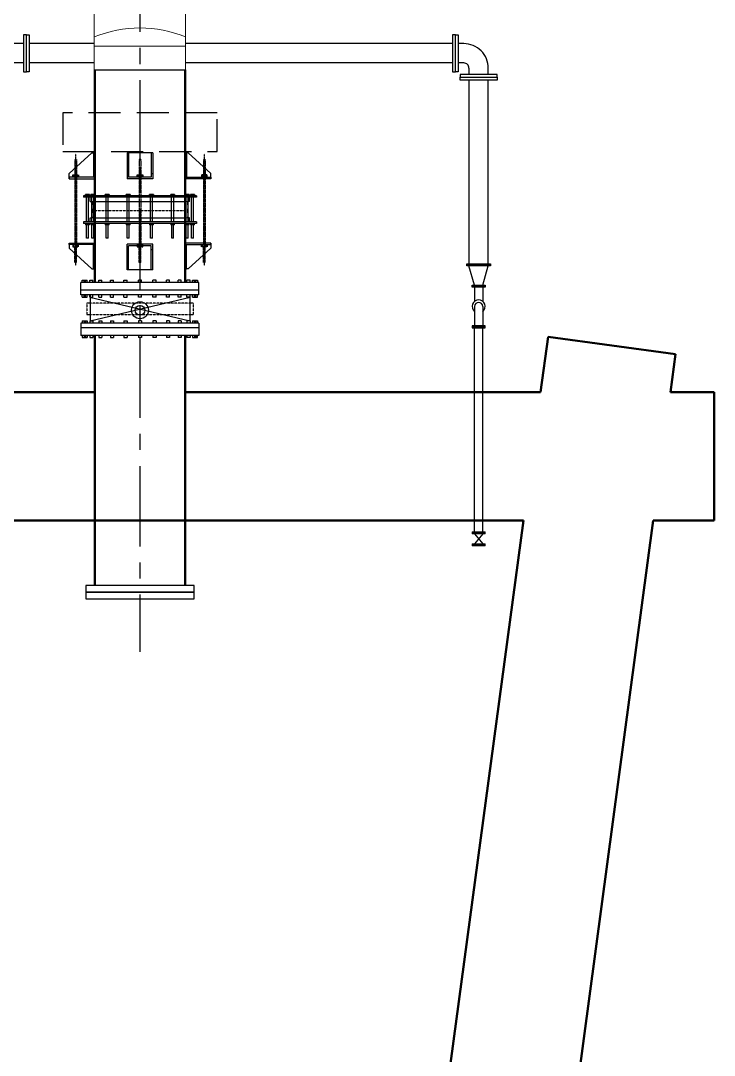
# Model space of a CAD drawing. Header units: inches. Extents: x 0 to 235202, y 0 to 184293.
# Drawn here: x 188156 to 193545, y 110518 to 118562 of the extents above; entities that cross this region are included whole.
import ezdxf
from ezdxf.enums import TextEntityAlignment as Align

# ---------------------------------------------------------------- set-up
doc = ezdxf.new("R2010")
doc.units = ezdxf.units.IN
doc.header["$MEASUREMENT"] = 0
doc.linetypes.add('CENTER', pattern=[2, 1.25, -0.25, 0.25, -0.25])
doc.linetypes.add('HIDDEN', pattern=[0.375, 0.25, -0.125])
for name, color, linetype in [('1', 1, 'CENTER'), ('2', 2, 'HIDDEN'), ('GRID_TXT45', 4, 'Continuous'), ('M-X-BKGD', 8, 'Continuous'), ('pipes', 2, 'Continuous'), ('sleeve type coupling', 1, 'Continuous'), ('steel elbow 90deg', 3, 'Continuous'), ('WINDOW ELEV', 3, 'Continuous')]:
    doc.layers.add(name, color=color, linetype=linetype)
for name, color, linetype, lineweight in [('DIM', 251, 'Continuous', 0), ('hid', 8, 'HIDDEN', 0), ('MECHANICAL', 8, 'Continuous', 0), ('plan', 8, 'Continuous', 0), ('PLC WIRE', 7, 'Continuous', 0)]:
    doc.layers.add(name, color=color, linetype=linetype, lineweight=lineweight)
doc.styles.add('SIMPLEX', font='simplex.shx')

# ---------------------------------------------------------------- blocks, each defined once
blk = doc.blocks.new('FLOOR PLAN REV 2')
at = {"color": 8, "linetype": 'CENTER', "ltscale": 500}
blk.add_line((114608.1, 219926.6), (114608.1, 213482), dxfattribs=at)
at = {"color": 8}
for p, q in [((114058.1, 217200.5), (114233.1, 217360.5)), ((114233.1, 217360.5), (114258.1, 217360.5)), ((114258.1, 217360.5), (114246.1, 217360.5)), ((114246.1, 217360.5), (114246.1, 217172.5)), ((114258.1, 217160.5), (114258.1, 217360.5)), ((114508.1, 217360.5), (114508.1, 217160.5)), ((114708.1, 217360.5), (114508.1, 217360.5)), ((114520.1, 217360.5), (114520.1, 217172.5)), ((114696.1, 217360.5), (114696.1, 217172.5)), ((114708.1, 217360.5), (114708.1, 217160.5)), ((114983.1, 217360.5), (114958.1, 217360.5)), ((114958.1, 217360.5), (114970.1, 217360.5)), ((114958.1, 217160.5), (114958.1, 217360.5)), ((114970.1, 217360.5), (114970.1, 217172.5)), ((115158.1, 217200.5), (114983.1, 217360.5)), ((114058.1, 217160.5), (114058.1, 217200.5)), ((114508.1, 217200.5), (114520.1, 217200.5)), ((114696.1, 217200.5), (114708.1, 217200.5)), ((115158.1, 217160.5), (115158.1, 217200.5)), ((114246.1, 217172.5), (114058.1, 217172.5)), ((114058.1, 217172.5), (114058.1, 217160.5)), ((114058.1, 217160.5), (114258.1, 217160.5)), ((114708.1, 217160.5), (114508.1, 217160.5)), ((114696.1, 217172.5), (114520.1, 217172.5)), ((115158.1, 217160.5), (114958.1, 217160.5)), ((114970.1, 217172.5), (115158.1, 217172.5)), ((115158.1, 217172.5), (115158.1, 217160.5)), ((114058.1, 216660.1), (114058.1, 216620.1)), ((114058.1, 216648.1), (114058.1, 216660.1)), ((114058.1, 216660.1), (114258.1, 216660.1)), ((114246.1, 216648.1), (114058.1, 216648.1)), ((114246.1, 216460.1), (114246.1, 216648.1)), ((114258.1, 216660.1), (114258.1, 216460.1)), ((114508.1, 216450.8), (114508.1, 216650.8)), ((114708.1, 216650.8), (114508.1, 216650.8)), ((114520.1, 216450.8), (114520.1, 216638.8)), ((114696.1, 216638.8), (114520.1, 216638.8)), ((114696.1, 216450.8), (114696.1, 216638.8)), ((114708.1, 216450.8), (114708.1, 216650.8)), ((115158.1, 216660.1), (114958.1, 216660.1)), ((114958.1, 216660.1), (114958.1, 216460.1)), ((114970.1, 216460.1), (114970.1, 216648.1)), ((114970.1, 216648.1), (115158.1, 216648.1)), ((115158.1, 216660.1), (115158.1, 216620.1)), ((115158.1, 216648.1), (115158.1, 216660.1)), ((114058.1, 216620.1), (114233.1, 216460.1)), ((114508.1, 216610.8), (114520.1, 216610.8)), ((114696.1, 216610.8), (114708.1, 216610.8)), ((115158.1, 216620.1), (114983.1, 216460.1)), ((114233.1, 216460.1), (114258.1, 216460.1)), ((114258.1, 216460.1), (114246.1, 216460.1)), ((114708.1, 216450.8), (114508.1, 216450.8)), ((114983.1, 216460.1), (114958.1, 216460.1)), ((114958.1, 216460.1), (114970.1, 216460.1)), ((115066.4, 216352.9), (114149.7, 216352.9)), ((114149.7, 216256.9), (114149.7, 216352.9)), ((114160, 216352.9), (114160, 216370.2)), ((114160, 216370.2), (114199.1, 216370.2)), ((114174.9, 216352.9), (114174.9, 216370.2)), ((114184.3, 216352.9), (114184.3, 216370.2)), ((114199.1, 216352.9), (114199.1, 216370.2)), ((114218.4, 216370.2), (114242.7, 216370.2)), ((114218.4, 216352.9), (114218.4, 216370.2)), ((114242.7, 216352.9), (114242.7, 216370.2)), ((114287.7, 216370.2), (114311.9, 216370.2)), ((114287.7, 216352.9), (114287.7, 216370.2)), ((114311.9, 216352.9), (114311.9, 216370.2)), ((114378, 216370.2), (114402.2, 216370.2)), ((114378, 216352.9), (114378, 216370.2)), ((114402.2, 216352.9), (114402.2, 216370.2)), ((114483.1, 216370.2), (114507.4, 216370.2)), ((114483.1, 216352.9), (114483.1, 216370.2)), ((114507.4, 216352.9), (114507.4, 216370.2)), ((114595.9, 216352.9), (114595.9, 216370.2)), ((114620.2, 216370.2), (114595.9, 216370.2)), ((114620.2, 216352.9), (114620.2, 216370.2)), ((114708.8, 216352.9), (114708.8, 216370.2)), ((114733, 216370.2), (114708.8, 216370.2)), ((114733, 216352.9), (114733, 216370.2)), ((114813.9, 216352.9), (114813.9, 216370.2)), ((114838.1, 216370.2), (114813.9, 216370.2)), ((114838.1, 216352.9), (114838.1, 216370.2)), ((114904.2, 216352.9), (114904.2, 216370.2)), ((114928.4, 216370.2), (114904.2, 216370.2)), ((114928.4, 216352.9), (114928.4, 216370.2)), ((114973.4, 216352.9), (114973.4, 216370.2)), ((114997.7, 216370.2), (114973.4, 216370.2)), ((114997.7, 216352.9), (114997.7, 216370.2)), ((115017, 216352.9), (115017, 216370.2)), ((115017, 216370.2), (115056.1, 216370.2)), ((115031.8, 216352.9), (115031.8, 216370.2)), ((115041.2, 216352.9), (115041.2, 216370.2)), ((115056.1, 216370.2), (115056.1, 216352.9)), ((115066.4, 216256.9), (115066.4, 216352.9)), ((115066.4, 216292.9), (114149.7, 216292.9)), ((115066.4, 216256.9), (114149.7, 216256.9)), ((114160, 216239.7), (114160, 216256.9)), ((114160, 216239.7), (114199.1, 216239.7)), ((114174.9, 216239.7), (114174.9, 216256.9)), ((114184.3, 216239.7), (114184.3, 216256.9)), ((114199.1, 216239.7), (114199.1, 216256.9)), ((114218.4, 216239.7), (114218.4, 216256.9)), ((114218.4, 216240.6), (114994.3, 216055.1)), ((114218.4, 216239.7), (114242.7, 216239.7)), ((114221.8, 216257.8), (114221.8, 216055.1)), ((114221.8, 216055.1), (114997.7, 216240.6)), ((114242.7, 216239.7), (114242.7, 216256.9)), ((114287.7, 216239.7), (114287.7, 216256.9)), ((114287.7, 216239.7), (114311.9, 216239.7)), ((114311.9, 216239.7), (114311.9, 216256.9)), ((114378, 216239.7), (114378, 216256.9)), ((114378, 216239.7), (114402.2, 216239.7)), ((114402.2, 216239.7), (114402.2, 216256.9)), ((114483.1, 216239.7), (114483.1, 216256.9)), ((114483.1, 216239.7), (114507.4, 216239.7)), ((114507.4, 216239.7), (114507.4, 216256.9)), ((114595.9, 216239.7), (114595.9, 216256.9)), ((114620.2, 216239.7), (114595.9, 216239.7)), ((114620.2, 216239.7), (114620.2, 216256.9)), ((114708.8, 216239.7), (114708.8, 216256.9)), ((114733, 216239.7), (114708.8, 216239.7)), ((114733, 216239.7), (114733, 216256.9)), ((114813.9, 216239.7), (114813.9, 216256.9)), ((114838.1, 216239.7), (114813.9, 216239.7)), ((114838.1, 216239.7), (114838.1, 216256.9)), ((114904.2, 216239.7), (114904.2, 216256.9)), ((114928.4, 216239.7), (114904.2, 216239.7)), ((114928.4, 216239.7), (114928.4, 216256.9)), ((114973.4, 216239.7), (114973.4, 216256.9)), ((114997.7, 216239.7), (114973.4, 216239.7)), ((114994.3, 216257.8), (114994.3, 216055.1)), ((114997.7, 216239.7), (114997.7, 216256.9)), ((115017, 216239.7), (115017, 216256.9)), ((115017, 216239.7), (115056.1, 216239.7)), ((115031.8, 216239.7), (115031.8, 216256.9)), ((115041.2, 216239.7), (115041.2, 216256.9)), ((115056.1, 216239.7), (115056.1, 216256.9)), ((114221.8, 216192.5), (114194.1, 216192.5)), ((115022, 216192.5), (114994.3, 216192.5)), ((114221.8, 216102.2), (114194.1, 216102.2)), ((115022, 216102.2), (114994.3, 216102.2)), ((114149.7, 216037.8), (114149.7, 215941.8)), ((115066.4, 216037.8), (114149.7, 216037.8)), ((115066.4, 216001.8), (114149.7, 216001.8)), ((114160, 216055.1), (114160, 216037.8)), ((114160, 216055.1), (114199.1, 216055.1)), ((114174.9, 216055.1), (114174.9, 216037.8)), ((114184.3, 216055.1), (114184.3, 216037.8)), ((114199.1, 216055.1), (114199.1, 216037.8)), ((114218.4, 216055.1), (114242.7, 216055.1)), ((114218.4, 216055.1), (114218.4, 216037.8)), ((114242.7, 216055.1), (114242.7, 216037.8)), ((114287.7, 216055.1), (114311.9, 216055.1)), ((114287.7, 216055.1), (114287.7, 216037.8)), ((114311.9, 216055.1), (114311.9, 216037.8)), ((114378, 216055.1), (114402.2, 216055.1)), ((114378, 216055.1), (114378, 216037.8)), ((114402.2, 216055.1), (114402.2, 216037.8)), ((114483.1, 216055.1), (114507.4, 216055.1)), ((114483.1, 216055.1), (114483.1, 216037.8)), ((114507.4, 216055.1), (114507.4, 216037.8)), ((114595.9, 216055.1), (114595.9, 216037.8)), ((114620.2, 216055.1), (114595.9, 216055.1)), ((114620.2, 216055.1), (114620.2, 216037.8)), ((114708.8, 216055.1), (114708.8, 216037.8)), ((114733, 216055.1), (114708.8, 216055.1)), ((114733, 216055.1), (114733, 216037.8)), ((114813.9, 216055.1), (114813.9, 216037.8)), ((114838.1, 216055.1), (114813.9, 216055.1)), ((114838.1, 216055.1), (114838.1, 216037.8)), ((114904.2, 216055.1), (114904.2, 216037.8)), ((114928.4, 216055.1), (114904.2, 216055.1)), ((114928.4, 216055.1), (114928.4, 216037.8)), ((114973.4, 216055.1), (114973.4, 216037.8)), ((114997.7, 216055.1), (114973.4, 216055.1)), ((114997.7, 216055.1), (114997.7, 216037.8)), ((115017, 216055.1), (115017, 216037.8)), ((115017, 216055.1), (115056.1, 216055.1)), ((115031.8, 216055.1), (115031.8, 216037.8)), ((115041.2, 216055.1), (115041.2, 216037.8)), ((115056.1, 216055.1), (115056.1, 216037.8)), ((115066.4, 216037.8), (115066.4, 215941.8)), ((115066.4, 215941.8), (114149.7, 215941.8)), ((114160, 215941.8), (114160, 215924.6)), ((114160, 215924.6), (114199.1, 215924.6)), ((114174.9, 215941.8), (114174.9, 215924.6)), ((114184.3, 215941.8), (114184.3, 215924.6)), ((114199.1, 215941.8), (114199.1, 215924.6)), ((114218.4, 215941.8), (114218.4, 215924.6)), ((114218.4, 215924.6), (114242.7, 215924.6)), ((114242.7, 215941.8), (114242.7, 215924.6)), ((114287.7, 215941.8), (114287.7, 215924.6)), ((114287.7, 215924.6), (114311.9, 215924.6)), ((114311.9, 215941.8), (114311.9, 215924.6)), ((114378, 215941.8), (114378, 215924.6)), ((114378, 215924.6), (114402.2, 215924.6)), ((114402.2, 215941.8), (114402.2, 215924.6)), ((114483.1, 215941.8), (114483.1, 215924.6)), ((114483.1, 215924.6), (114507.4, 215924.6)), ((114507.4, 215941.8), (114507.4, 215924.6)), ((114595.9, 215941.8), (114595.9, 215924.6)), ((114620.2, 215924.6), (114595.9, 215924.6)), ((114620.2, 215941.8), (114620.2, 215924.6)), ((114708.8, 215941.8), (114708.8, 215924.6)), ((114733, 215924.6), (114708.8, 215924.6)), ((114733, 215941.8), (114733, 215924.6)), ((114813.9, 215941.8), (114813.9, 215924.6)), ((114838.1, 215924.6), (114813.9, 215924.6)), ((114838.1, 215941.8), (114838.1, 215924.6)), ((114904.2, 215941.8), (114904.2, 215924.6)), ((114928.4, 215924.6), (114904.2, 215924.6)), ((114928.4, 215941.8), (114928.4, 215924.6)), ((114973.4, 215941.8), (114973.4, 215924.6)), ((114997.7, 215924.6), (114973.4, 215924.6)), ((114997.7, 215941.8), (114997.7, 215924.6)), ((115017, 215941.8), (115017, 215924.6)), ((115017, 215924.6), (115056.1, 215924.6)), ((115031.8, 215941.8), (115031.8, 215924.6)), ((115041.2, 215941.8), (115041.2, 215924.6)), ((115056.1, 215924.6), (115056.1, 215941.8)), ((115028.1, 213998.4), (114188.1, 213998.4)), ((114188.1, 213998.4), (114188.1, 213946.4)), ((115028.1, 213946.4), (115028.1, 213998.4)), ((114188.1, 213946.4), (115028.1, 213946.4)), ((115028.1, 213946.4), (114188.1, 213946.4)), ((114188.1, 213946.4), (114188.1, 213894.4)), ((114188.1, 213894.4), (115028.1, 213894.4)), ((115028.1, 213894.4), (115028.1, 213946.4))]:
    blk.add_line(p, q, dxfattribs=at)
at = {"color": 8, "linetype": 'HIDDEN'}
for p, q in [((114194.1, 216192.5), (114194.1, 216102.2)), ((114994.3, 216192.5), (114221.8, 216192.5)), ((115022, 216192.5), (115022, 216102.2)), ((114994.3, 216102.2), (114221.8, 216102.2))]:
    blk.add_line(p, q, dxfattribs=at)
at = {"color": 8}
for radius in [65.7, 37.5]:
    blk.add_circle((114608.1, 216137.4), radius, dxfattribs=at)
at = {"layer": '1', "color": 8, "linetype": 'HIDDEN', "ltscale": 1000}
for p, q in [((115208.1, 217673.1), (114008.1, 217673.1)), ((114008.1, 217673.1), (114008.1, 217373.1)), ((115208.1, 217373.1), (115208.1, 217673.1)), ((114008.1, 217373.1), (115208.1, 217373.1))]:
    blk.add_line(p, q, dxfattribs=at)
at = {"layer": '1', "color": 8, "linetype": 'CENTER', "ltscale": 0.09}
for p, q in [((114108.1, 217354.7), (114108.1, 216484.9)), ((115108.1, 217354.7), (115108.1, 216484.9))]:
    blk.add_line(p, q, dxfattribs=at)
at = {"layer": '1', "color": 8}
for p, q in [((114101.5, 217310.5), (114101.5, 216648.1)), ((114101.5, 217310.5), (114101.5, 217189.7)), ((114114.7, 217310.5), (114114.7, 216648.1)), ((114114.7, 217310.5), (114114.7, 217189.7)), ((114601.5, 217310.5), (114601.5, 216648.1)), ((114601.5, 217310.5), (114601.5, 217189.7)), ((114614.7, 217310.5), (114601.5, 217310.5)), ((114614.7, 217310.5), (114601.5, 217310.5)), ((114614.7, 217310.5), (114614.7, 216648.1)), ((114614.7, 217310.5), (114614.7, 217189.7)), ((115101.4, 217310.5), (115101.4, 216648.1)), ((115101.5, 217310.5), (115101.5, 217189.7)), ((115101.5, 217310.5), (115114.7, 217310.5)), ((115101.5, 217310.5), (115114.7, 217310.5)), ((115114.7, 217310.5), (115114.7, 216648.1)), ((115114.7, 217310.5), (115114.7, 217189.7)), ((114085.3, 217172.5), (114085.3, 217189.7)), ((114085.3, 217189.7), (114130.8, 217189.7)), ((114085.3, 217172.5), (114085.3, 217189.7)), ((114085.3, 217189.7), (114130.8, 217189.7)), ((114093.4, 217189.7), (114093.4, 217172.5)), ((114093.4, 217189.7), (114093.4, 217172.5)), ((114114.7, 217247.1), (114101.5, 217247.1)), ((114114.7, 217247.1), (114101.5, 217247.1)), ((114114.7, 217243), (114101.5, 217243)), ((114114.7, 217243), (114101.5, 217243)), ((114114.7, 217243), (114101.5, 217243)), ((114114.7, 217243), (114101.5, 217243)), ((114114.7, 217239), (114101.5, 217239)), ((114114.7, 217239), (114101.5, 217239)), ((114114.7, 217235.1), (114101.5, 217235.1)), ((114114.7, 217235.1), (114101.5, 217235.1)), ((114114.7, 217231.1), (114101.5, 217231.1)), ((114114.7, 217231.1), (114101.5, 217231.1)), ((114114.7, 217231.1), (114101.5, 217231.1)), ((114114.7, 217231.1), (114101.5, 217231.1)), ((114114.7, 217227), (114101.5, 217227)), ((114114.7, 217227), (114101.5, 217227)), ((114114.7, 217222.9), (114101.5, 217222.9)), ((114114.7, 217222.9), (114101.5, 217222.9)), ((114114.7, 217218.8), (114101.5, 217218.8)), ((114114.7, 217218.8), (114101.5, 217218.8)), ((114114.7, 217214.7), (114101.5, 217214.7)), ((114114.7, 217214.7), (114101.5, 217214.7)), ((114114.7, 217210.6), (114101.5, 217210.6)), ((114114.7, 217210.6), (114101.5, 217210.6)), ((114114.7, 217206.5), (114101.5, 217206.5)), ((114114.7, 217206.5), (114101.5, 217206.5)), ((114114.7, 217202.5), (114101.5, 217202.5)), ((114114.7, 217202.5), (114101.5, 217202.5)), ((114114.7, 217198.4), (114101.5, 217198.4)), ((114114.7, 217198.4), (114101.5, 217198.4)), ((114114.7, 217194.3), (114101.5, 217194.3)), ((114114.7, 217194.3), (114101.5, 217194.3)), ((114114.7, 217190.2), (114101.5, 217190.2)), ((114114.7, 217190.2), (114101.5, 217190.2)), ((114122.7, 217189.7), (114122.7, 217172.5)), ((114122.7, 217189.7), (114122.7, 217172.5)), ((114130.8, 217189.7), (114130.8, 217172.5)), ((114130.8, 217189.7), (114130.8, 217172.5)), ((114585.3, 217172.5), (114585.3, 217189.7)), ((114585.3, 217189.7), (114630.8, 217189.7)), ((114585.3, 217172.5), (114585.3, 217189.7)), ((114585.3, 217189.7), (114630.8, 217189.7)), ((114593.4, 217189.7), (114593.4, 217172.5)), ((114593.4, 217189.7), (114593.4, 217172.5)), ((114614.7, 217247.1), (114601.5, 217247.1)), ((114614.7, 217247.1), (114601.5, 217247.1)), ((114614.7, 217243), (114601.5, 217243)), ((114614.7, 217243), (114601.5, 217243)), ((114614.7, 217243), (114601.5, 217243)), ((114614.7, 217243), (114601.5, 217243)), ((114614.7, 217239), (114601.5, 217239)), ((114614.7, 217239), (114601.5, 217239)), ((114614.7, 217235.1), (114601.5, 217235.1)), ((114614.7, 217235.1), (114601.5, 217235.1)), ((114614.7, 217231.1), (114601.5, 217231.1)), ((114614.7, 217231.1), (114601.5, 217231.1)), ((114614.7, 217231.1), (114601.5, 217231.1)), ((114614.7, 217231.1), (114601.5, 217231.1)), ((114614.7, 217227), (114601.5, 217227)), ((114614.7, 217227), (114601.5, 217227)), ((114614.7, 217222.9), (114601.5, 217222.9)), ((114614.7, 217222.9), (114601.5, 217222.9)), ((114614.7, 217218.8), (114601.5, 217218.8)), ((114614.7, 217218.8), (114601.5, 217218.8)), ((114614.7, 217214.7), (114601.5, 217214.7)), ((114614.7, 217214.7), (114601.5, 217214.7)), ((114614.7, 217210.6), (114601.5, 217210.6)), ((114614.7, 217210.6), (114601.5, 217210.6)), ((114614.7, 217206.5), (114601.5, 217206.5)), ((114614.7, 217206.5), (114601.5, 217206.5)), ((114614.7, 217202.5), (114601.5, 217202.5)), ((114614.7, 217202.5), (114601.5, 217202.5)), ((114614.7, 217198.4), (114601.5, 217198.4)), ((114614.7, 217198.4), (114601.5, 217198.4)), ((114614.7, 217194.3), (114601.5, 217194.3)), ((114614.7, 217194.3), (114601.5, 217194.3)), ((114614.7, 217190.2), (114601.5, 217190.2)), ((114614.7, 217190.2), (114601.5, 217190.2)), ((114622.7, 217189.7), (114622.7, 217172.5)), ((114622.7, 217189.7), (114622.7, 217172.5)), ((114630.8, 217189.7), (114630.8, 217172.5)), ((114630.8, 217189.7), (114630.8, 217172.5)), ((115130.8, 217189.7), (115085.3, 217189.7)), ((115085.3, 217189.7), (115085.3, 217172.5)), ((115130.8, 217189.7), (115085.3, 217189.7)), ((115085.3, 217189.7), (115085.3, 217172.5)), ((115093.4, 217189.7), (115093.4, 217172.5)), ((115093.4, 217189.7), (115093.4, 217172.5)), ((115101.5, 217247.1), (115114.7, 217247.1)), ((115101.5, 217247.1), (115114.7, 217247.1)), ((115101.5, 217243), (115114.7, 217243)), ((115101.5, 217243), (115114.7, 217243)), ((115101.5, 217243), (115114.7, 217243)), ((115101.5, 217243), (115114.7, 217243)), ((115101.5, 217239), (115114.7, 217239)), ((115101.5, 217239), (115114.7, 217239)), ((115101.5, 217235.1), (115114.7, 217235.1)), ((115101.5, 217235.1), (115114.7, 217235.1)), ((115101.5, 217231.1), (115114.7, 217231.1)), ((115101.5, 217231.1), (115114.7, 217231.1)), ((115101.5, 217231.1), (115114.7, 217231.1)), ((115101.5, 217231.1), (115114.7, 217231.1)), ((115101.5, 217227), (115114.7, 217227)), ((115101.5, 217227), (115114.7, 217227)), ((115101.5, 217222.9), (115114.7, 217222.9)), ((115101.5, 217222.9), (115114.7, 217222.9)), ((115101.5, 217218.8), (115114.7, 217218.8)), ((115101.5, 217218.8), (115114.7, 217218.8)), ((115101.5, 217214.7), (115114.7, 217214.7)), ((115101.5, 217214.7), (115114.7, 217214.7)), ((115101.5, 217210.6), (115114.7, 217210.6)), ((115101.5, 217210.6), (115114.7, 217210.6)), ((115101.5, 217206.5), (115114.7, 217206.5)), ((115101.5, 217206.5), (115114.7, 217206.5)), ((115101.5, 217202.5), (115114.7, 217202.5)), ((115101.5, 217202.5), (115114.7, 217202.5)), ((115101.5, 217198.4), (115114.7, 217198.4)), ((115101.5, 217198.4), (115114.7, 217198.4)), ((115101.5, 217194.3), (115114.7, 217194.3)), ((115101.5, 217194.3), (115114.7, 217194.3)), ((115101.5, 217190.2), (115114.7, 217190.2)), ((115101.5, 217190.2), (115114.7, 217190.2)), ((115122.7, 217189.7), (115122.7, 217172.5)), ((115122.7, 217189.7), (115122.7, 217172.5)), ((115130.8, 217172.5), (115130.8, 217189.7)), ((115130.8, 217172.5), (115130.8, 217189.7)), ((114130.8, 217172.5), (114085.3, 217172.5)), ((114130.8, 217172.5), (114085.3, 217172.5)), ((114114.7, 217169.8), (114101.5, 217169.8)), ((114114.7, 217169.8), (114101.5, 217169.8)), ((114114.7, 217165.7), (114101.5, 217165.7)), ((114114.7, 217165.7), (114101.5, 217165.7)), ((114114.7, 217161.6), (114101.5, 217161.6)), ((114114.7, 217161.6), (114101.5, 217161.6)), ((114114.7, 217157.5), (114101.5, 217157.5)), ((114114.7, 217157.5), (114101.5, 217157.5)), ((114114.7, 217153.4), (114101.5, 217153.4)), ((114114.7, 217153.4), (114101.5, 217153.4)), ((114114.7, 217149.3), (114101.5, 217149.3)), ((114114.7, 217149.3), (114101.5, 217149.3)), ((114114.7, 217145.2), (114101.5, 217145.2)), ((114114.7, 217145.2), (114101.5, 217145.2)), ((114114.7, 217141.2), (114101.5, 217141.2)), ((114114.7, 217141.2), (114101.5, 217141.2)), ((114630.8, 217172.5), (114585.3, 217172.5)), ((114630.8, 217172.5), (114585.3, 217172.5)), ((114614.7, 217170.2), (114601.5, 217170.2)), ((114614.7, 217170.2), (114601.5, 217170.2)), ((114614.7, 217169.8), (114601.5, 217169.8)), ((114614.7, 217169.8), (114601.5, 217169.8)), ((114614.7, 217166.2), (114601.5, 217166.2)), ((114614.7, 217166.2), (114601.5, 217166.2)), ((114614.7, 217165.7), (114601.5, 217165.7)), ((114614.7, 217165.7), (114601.5, 217165.7)), ((114614.7, 217161.6), (114601.5, 217161.6)), ((114614.7, 217161.6), (114601.5, 217161.6)), ((114614.7, 217157.5), (114601.5, 217157.5)), ((114614.7, 217157.5), (114601.5, 217157.5)), ((114614.7, 217153.4), (114601.5, 217153.4)), ((114614.7, 217153.4), (114601.5, 217153.4)), ((114614.7, 217149.3), (114601.5, 217149.3)), ((114614.7, 217149.3), (114601.5, 217149.3)), ((115085.3, 217172.5), (115130.8, 217172.5)), ((115085.3, 217172.5), (115130.8, 217172.5)), ((115101.5, 217169.8), (115114.7, 217169.8)), ((115101.5, 217169.8), (115114.7, 217169.8)), ((115101.5, 217165.7), (115114.7, 217165.7)), ((115101.5, 217165.7), (115114.7, 217165.7)), ((115101.5, 217161.6), (115114.7, 217161.6)), ((115101.5, 217161.6), (115114.7, 217161.6)), ((115101.5, 217157.5), (115114.7, 217157.5)), ((115101.5, 217157.5), (115114.7, 217157.5)), ((115101.5, 217153.4), (115114.7, 217153.4)), ((115101.5, 217153.4), (115114.7, 217153.4)), ((115101.5, 217149.3), (115114.7, 217149.3)), ((115101.5, 217149.3), (115114.7, 217149.3)), ((115101.5, 217145.2), (115114.7, 217145.2)), ((115101.5, 217145.2), (115114.7, 217145.2)), ((115101.5, 217141.2), (115114.7, 217141.2)), ((115101.5, 217141.2), (115114.7, 217141.2)), ((114085.3, 216648.1), (114085.3, 216630.9)), ((114130.8, 216648.1), (114085.3, 216648.1)), ((114085.3, 216648.1), (114085.3, 216630.9)), ((114130.8, 216648.1), (114085.3, 216648.1)), ((114085.3, 216630.9), (114130.8, 216630.9)), ((114085.3, 216630.9), (114130.8, 216630.9)), ((114093.4, 216630.9), (114093.4, 216648.1)), ((114093.4, 216630.9), (114093.4, 216648.1)), ((114114.7, 216679.5), (114101.5, 216679.5)), ((114114.7, 216679.5), (114101.5, 216679.5)), ((114114.7, 216675.4), (114101.5, 216675.4)), ((114114.7, 216675.4), (114101.5, 216675.4)), ((114114.7, 216671.4), (114101.5, 216671.4)), ((114114.7, 216671.4), (114101.5, 216671.4)), ((114114.7, 216667.3), (114101.5, 216667.3)), ((114114.7, 216667.3), (114101.5, 216667.3)), ((114114.7, 216663.2), (114101.5, 216663.2)), ((114114.7, 216663.2), (114101.5, 216663.2)), ((114114.7, 216659.1), (114101.5, 216659.1)), ((114114.7, 216659.1), (114101.5, 216659.1)), ((114114.7, 216655), (114101.5, 216655)), ((114114.7, 216655), (114101.5, 216655)), ((114114.7, 216650.9), (114101.5, 216650.9)), ((114114.7, 216650.9), (114101.5, 216650.9)), ((114101.5, 216510.1), (114101.5, 216630.9)), ((114114.7, 216630.5), (114101.5, 216630.5)), ((114114.7, 216630.5), (114101.5, 216630.5)), ((114114.7, 216626.4), (114101.5, 216626.4)), ((114114.7, 216626.4), (114101.5, 216626.4)), ((114114.7, 216510.1), (114114.7, 216630.9)), ((114122.7, 216630.9), (114122.7, 216648.1)), ((114122.7, 216630.9), (114122.7, 216648.1)), ((114130.8, 216630.9), (114130.8, 216648.1)), ((114130.8, 216630.9), (114130.8, 216648.1)), ((114585.3, 216648.1), (114585.3, 216630.9)), ((114630.8, 216648.1), (114585.3, 216648.1)), ((114585.3, 216648.1), (114585.3, 216630.9)), ((114630.8, 216648.1), (114585.3, 216648.1)), ((114585.3, 216630.9), (114630.8, 216630.9)), ((114585.3, 216630.9), (114630.8, 216630.9)), ((114593.4, 216630.9), (114593.4, 216648.1)), ((114593.4, 216630.9), (114593.4, 216648.1)), ((114614.7, 216675.4), (114601.5, 216675.4)), ((114614.7, 216675.4), (114601.5, 216675.4)), ((114614.7, 216671.4), (114601.5, 216671.4)), ((114614.7, 216671.4), (114601.5, 216671.4)), ((114614.7, 216667.3), (114601.5, 216667.3)), ((114614.7, 216667.3), (114601.5, 216667.3)), ((114614.7, 216663.2), (114601.5, 216663.2)), ((114614.7, 216663.2), (114601.5, 216663.2)), ((114614.7, 216659.1), (114601.5, 216659.1)), ((114614.7, 216659.1), (114601.5, 216659.1)), ((114614.7, 216655), (114601.5, 216655)), ((114614.7, 216655), (114601.5, 216655)), ((114614.7, 216650.9), (114601.5, 216650.9)), ((114614.7, 216650.9), (114601.5, 216650.9)), ((114601.5, 216510.1), (114601.5, 216630.9)), ((114614.7, 216630.5), (114601.5, 216630.5)), ((114614.7, 216630.5), (114601.5, 216630.5)), ((114614.7, 216626.4), (114601.5, 216626.4)), ((114614.7, 216626.4), (114601.5, 216626.4)), ((114614.7, 216510.1), (114614.7, 216630.9)), ((114622.7, 216630.9), (114622.7, 216648.1)), ((114622.7, 216630.9), (114622.7, 216648.1)), ((114630.8, 216630.9), (114630.8, 216648.1)), ((114630.8, 216630.9), (114630.8, 216648.1)), ((115085.3, 216630.9), (115085.3, 216648.1)), ((115085.3, 216648.1), (115130.8, 216648.1)), ((115085.3, 216630.9), (115085.3, 216648.1)), ((115085.3, 216648.1), (115130.8, 216648.1)), ((115130.8, 216630.9), (115085.3, 216630.9)), ((115130.8, 216630.9), (115085.3, 216630.9)), ((115093.4, 216630.9), (115093.4, 216648.1)), ((115093.4, 216630.9), (115093.4, 216648.1)), ((115101.5, 216679.5), (115114.7, 216679.5)), ((115101.5, 216679.5), (115114.7, 216679.5)), ((115101.5, 216675.4), (115114.7, 216675.4)), ((115101.5, 216675.4), (115114.7, 216675.4)), ((115101.5, 216671.4), (115114.7, 216671.4)), ((115101.5, 216671.4), (115114.7, 216671.4)), ((115101.5, 216667.3), (115114.7, 216667.3)), ((115101.5, 216667.3), (115114.7, 216667.3)), ((115101.5, 216663.2), (115114.7, 216663.2)), ((115101.5, 216663.2), (115114.7, 216663.2)), ((115101.5, 216659.1), (115114.7, 216659.1)), ((115101.5, 216659.1), (115114.7, 216659.1)), ((115101.5, 216655), (115114.7, 216655)), ((115101.5, 216655), (115114.7, 216655)), ((115101.5, 216650.9), (115114.7, 216650.9)), ((115101.5, 216650.9), (115114.7, 216650.9)), ((115101.5, 216510.1), (115101.5, 216630.9)), ((115101.5, 216630.5), (115114.7, 216630.5)), ((115101.5, 216630.5), (115114.7, 216630.5)), ((115101.5, 216626.4), (115114.7, 216626.4)), ((115101.5, 216626.4), (115114.7, 216626.4)), ((115114.7, 216510.1), (115114.7, 216630.9)), ((115122.7, 216630.9), (115122.7, 216648.1)), ((115122.7, 216630.9), (115122.7, 216648.1)), ((115130.8, 216648.1), (115130.8, 216630.9)), ((115130.8, 216648.1), (115130.8, 216630.9)), ((114114.7, 216622.3), (114101.5, 216622.3)), ((114114.7, 216622.3), (114101.5, 216622.3)), ((114114.7, 216618.2), (114101.5, 216618.2)), ((114114.7, 216618.2), (114101.5, 216618.2)), ((114114.7, 216614.1), (114101.5, 216614.1)), ((114114.7, 216614.1), (114101.5, 216614.1)), ((114614.7, 216622.3), (114601.5, 216622.3)), ((114614.7, 216622.3), (114601.5, 216622.3)), ((114614.7, 216618.2), (114601.5, 216618.2)), ((114614.7, 216618.2), (114601.5, 216618.2)), ((114614.7, 216614.1), (114601.5, 216614.1)), ((114614.7, 216614.1), (114601.5, 216614.1)), ((115101.5, 216622.3), (115114.7, 216622.3)), ((115101.5, 216622.3), (115114.7, 216622.3)), ((115101.5, 216618.2), (115114.7, 216618.2)), ((115101.5, 216618.2), (115114.7, 216618.2)), ((115101.5, 216614.1), (115114.7, 216614.1)), ((115101.5, 216614.1), (115114.7, 216614.1)), ((114614.7, 216510.1), (114601.5, 216510.1)), ((114614.7, 216510.1), (114601.5, 216510.1)), ((115101.5, 216510.1), (115114.7, 216510.1)), ((115101.5, 216510.1), (115114.7, 216510.1))]:
    blk.add_line(p, q, dxfattribs=at)
at = {"layer": '1', "color": 8, "linetype": 'HIDDEN', "ltscale": 0.009}
for p, q in [((114101.5, 217172.5), (114101.5, 217189.7)), ((114114.7, 217172.5), (114114.7, 217189.7)), ((114601.5, 217172.5), (114601.5, 217189.7)), ((114614.7, 217172.5), (114614.7, 217189.7)), ((115101.5, 217172.5), (115101.5, 217189.7)), ((115114.7, 217172.5), (115114.7, 217189.7)), ((114114.7, 217186.1), (114101.5, 217186.1)), ((114114.7, 217186.1), (114101.5, 217186.1)), ((114114.7, 217182), (114101.5, 217182)), ((114114.7, 217182), (114101.5, 217182)), ((114114.7, 217177.9), (114101.5, 217177.9)), ((114114.7, 217177.9), (114101.5, 217177.9)), ((114114.7, 217173.8), (114101.5, 217173.8)), ((114114.7, 217173.8), (114101.5, 217173.8)), ((114614.7, 217186.1), (114601.5, 217186.1)), ((114614.7, 217186.1), (114601.5, 217186.1)), ((114614.7, 217182), (114601.5, 217182)), ((114614.7, 217182), (114601.5, 217182)), ((114614.7, 217177.9), (114601.5, 217177.9)), ((114614.7, 217177.9), (114601.5, 217177.9)), ((114614.7, 217173.8), (114601.5, 217173.8)), ((114614.7, 217173.8), (114601.5, 217173.8)), ((115101.5, 217186.1), (115114.7, 217186.1)), ((115101.5, 217186.1), (115114.7, 217186.1)), ((115101.5, 217182), (115114.7, 217182)), ((115101.5, 217182), (115114.7, 217182)), ((115101.5, 217177.9), (115114.7, 217177.9)), ((115101.5, 217177.9), (115114.7, 217177.9)), ((115101.5, 217173.8), (115114.7, 217173.8)), ((115101.5, 217173.8), (115114.7, 217173.8)), ((114101.5, 216648.1), (114101.5, 216630.9)), ((114114.7, 216646.8), (114101.5, 216646.8)), ((114114.7, 216646.8), (114101.5, 216646.8)), ((114114.7, 216642.7), (114101.5, 216642.7)), ((114114.7, 216642.7), (114101.5, 216642.7)), ((114114.7, 216638.7), (114101.5, 216638.7)), ((114114.7, 216638.7), (114101.5, 216638.7)), ((114114.7, 216634.6), (114101.5, 216634.6)), ((114114.7, 216634.6), (114101.5, 216634.6)), ((114114.7, 216648.1), (114114.7, 216630.9)), ((114601.5, 216648.1), (114601.5, 216630.9)), ((114614.7, 216646.8), (114601.5, 216646.8)), ((114614.7, 216646.8), (114601.5, 216646.8)), ((114614.7, 216642.7), (114601.5, 216642.7)), ((114614.7, 216642.7), (114601.5, 216642.7)), ((114614.7, 216638.7), (114601.5, 216638.7)), ((114614.7, 216638.7), (114601.5, 216638.7)), ((114614.7, 216634.6), (114601.5, 216634.6)), ((114614.7, 216634.6), (114601.5, 216634.6)), ((114614.7, 216648.1), (114614.7, 216630.9)), ((115101.5, 216648.1), (115101.5, 216630.9)), ((115101.5, 216646.8), (115114.7, 216646.8)), ((115101.5, 216646.8), (115114.7, 216646.8)), ((115101.5, 216642.7), (115114.7, 216642.7)), ((115101.5, 216642.7), (115114.7, 216642.7)), ((115101.5, 216638.7), (115114.7, 216638.7)), ((115101.5, 216638.7), (115114.7, 216638.7)), ((115101.5, 216634.6), (115114.7, 216634.6)), ((115101.5, 216634.6), (115114.7, 216634.6)), ((115114.7, 216648.1), (115114.7, 216630.9))]:
    blk.add_line(p, q, dxfattribs=at)
at = {"layer": '1', "color": 8, "ltscale": 2000}
for p, q in [((117208.1, 214399.8), (117271.1, 214322.6)), ((117271.1, 214399.8), (117208.1, 214322.6)), ((117208.1, 214399.8), (117271.1, 214322.6)), ((117271.1, 214399.8), (117208.1, 214322.6))]:
    blk.add_line(p, q, dxfattribs=at)
at = {"layer": '2', "color": 8}
blk.add_line((114958.1, 216910.3), (114258.1, 216910.3), dxfattribs=at)
at = {"layer": 'DIM', "color": 8}
for p, q in [((114253.3, 218901.1), (114253.3, 218008)), ((114962.9, 218901.1), (114962.9, 218008)), ((114253.3, 218191.5), (114962.9, 218191.5))]:
    blk.add_line(p, q, dxfattribs=at)
at = {"layer": 'DIM', "color": 8, "lineweight": 50}
for p, q in [((114258.1, 218008), (114258.1, 216352.9)), ((114958.1, 218008), (114958.1, 216352.9)), ((114258.1, 215941.8), (114258.1, 213998.4)), ((114958.1, 215941.8), (114958.1, 213998.4))]:
    blk.add_line(p, q, dxfattribs=at)
at = {"layer": 'DIM', "color": 8, "linetype": 'Continuous', "ltscale": 100}
for p, q in [((117146.7, 216482.7), (117146.7, 216498.3)), ((117146.7, 216498.3), (117332.4, 216498.3)), ((117332.4, 216482.7), (117146.7, 216482.7)), ((117332.4, 216498.3), (117332.4, 216482.7)), ((117190.1, 216317.2), (117190.1, 216332.8)), ((117190.1, 216332.8), (117289, 216332.8)), ((117289, 216317.2), (117190.1, 216317.2)), ((117289, 216332.8), (117289, 216317.2)), ((117190.1, 216017.4), (117190.1, 216001.8)), ((117289, 216017.4), (117190.1, 216017.4)), ((117190.1, 216001.8), (117289, 216001.8)), ((117289, 216001.8), (117289, 216017.4)), ((117190.1, 214399.8), (117190.1, 214415.3)), ((117190.1, 214415.3), (117289, 214415.3)), ((117289, 214399.8), (117190.1, 214399.8)), ((117289, 214415.3), (117289, 214399.8)), ((117190.1, 214307.1), (117190.1, 214322.6)), ((117190.1, 214322.6), (117289, 214322.6)), ((117289, 214307.1), (117190.1, 214307.1)), ((117289, 214322.6), (117289, 214307.1))]:
    blk.add_line(p, q, dxfattribs=at)
at = {"layer": 'DIM', "color": 8}
blk.add_arc((114608.1, 217404.6), 928, 67.52147, 112.47853, dxfattribs=at)
at = {"layer": 'DIM', "color": 8, "linetype": 'Continuous', "ltscale": 100}
blk.add_arc((117239.6, 216167.3), 50.2, 308.87284, 231.12716, dxfattribs=at)
at = {"layer": 'hid', "color": 8, "ltscale": 0.1}
for p, q in [((114232.9, 216984.3), (114248.9, 216984.3)), ((114232.9, 216984.3), (114248.9, 216984.3)), ((114232.9, 216984.3), (114248.9, 216984.3)), ((114239.8, 216984.3), (114239.8, 216856.9)), ((114967.2, 216984.3), (114983.2, 216984.3)), ((114976.4, 216984.3), (114976.4, 216856.9)), ((114232.9, 216856.9), (114248.9, 216856.9)), ((114232.9, 216856.9), (114248.9, 216856.9)), ((114232.9, 216856.9), (114248.9, 216856.9)), ((114967.2, 216856.9), (114983.2, 216856.9))]:
    blk.add_line(p, q, dxfattribs=at)
at = {"layer": 'MECHANICAL', "color": 8, "linetype": 'Continuous'}
for p, q in [((117332.4, 216490.5), (117146.7, 216490.5)), ((117289, 216325), (117190.1, 216325)), ((117289, 216009.6), (117190.1, 216009.6)), ((117289, 214407.5), (117190.1, 214407.5)), ((117289, 214407.5), (117190.1, 214407.5)), ((117289, 214314.8), (117190.1, 214314.8)), ((117289, 214314.8), (117190.1, 214314.8))]:
    blk.add_line(p, q, dxfattribs=at)
at = {"layer": 'MECHANICAL', "color": 8, "linetype": 'Continuous', "ltscale": 100}
for p, q in [((117190.1, 214399.8), (117190.1, 214415.3)), ((117190.1, 214415.3), (117289, 214415.3)), ((117289, 214399.8), (117190.1, 214399.8)), ((117289, 214415.3), (117289, 214399.8)), ((117190.1, 214307.1), (117190.1, 214322.6)), ((117190.1, 214322.6), (117289, 214322.6)), ((117289, 214307.1), (117190.1, 214307.1)), ((117289, 214322.6), (117289, 214307.1))]:
    blk.add_line(p, q, dxfattribs=at)
at = {"layer": 'pipes', "color": 8, "ltscale": 2000}
for p, q in [((113725.8, 218279.9), (113703.3, 218279.9)), ((113703.3, 218279.9), (113703.3, 217990.8)), ((113725.8, 218279.9), (113748.2, 218279.9)), ((113725.8, 217990.8), (113725.8, 218279.9)), ((113725.8, 217990.8), (113725.8, 218279.9)), ((113748.2, 218279.9), (113748.2, 217990.8)), ((117058.8, 218279.9), (117036.4, 218279.9)), ((117036.4, 218279.9), (117036.4, 217990.8)), ((117058.8, 218279.9), (117081.2, 218279.9)), ((117058.8, 217990.8), (117058.8, 218279.9)), ((117058.8, 217990.8), (117058.8, 218279.9)), ((117081.2, 218279.9), (117081.2, 217990.8)), ((113703.3, 218211.9), (113590, 218211.9)), ((114253.3, 218211.9), (113748.2, 218211.9)), ((117036.4, 218210.4), (114962.9, 218210.4)), ((117123.9, 218210.4), (117081.2, 218210.4)), ((113703.3, 218061.9), (113326.6, 218061.9)), ((114253.3, 218061.9), (113748.2, 218061.9)), ((117036.4, 218060.4), (114962.9, 218060.4)), ((117123.9, 218060.4), (117081.2, 218060.4)), ((117164.6, 217971.6), (117164.6, 218019.7)), ((117314.6, 217971.6), (117314.6, 218020.3)), ((113703.3, 217990.8), (113725.8, 217990.8)), ((113748.2, 217990.8), (113725.8, 217990.8)), ((117036.4, 217990.8), (117058.8, 217990.8)), ((117081.2, 217990.8), (117058.8, 217990.8)), ((117384.1, 217971.6), (117095, 217971.6)), ((117095, 217971.6), (117095, 217949.1)), ((117095, 217949.1), (117384.1, 217949.1)), ((117095, 217926.7), (117095, 217949.1)), ((117095, 217949.1), (117384.1, 217949.1)), ((117384.1, 217926.7), (117095, 217926.7)), ((117164.6, 216498.3), (117164.6, 217926.7)), ((117314.6, 216498.3), (117314.6, 217926.7)), ((117384.1, 217949.1), (117384.1, 217971.6)), ((117384.1, 217949.1), (117384.1, 217926.7)), ((117146.7, 216482.7), (117146.7, 216498.3)), ((117146.7, 216498.3), (117332.4, 216498.3)), ((117332.4, 216490.5), (117146.7, 216490.5)), ((117332.4, 216482.7), (117146.7, 216482.7)), ((117208.1, 216332.8), (117164.5, 216482.7)), ((117271.1, 216332.8), (117314.5, 216482.7)), ((117332.4, 216498.3), (117332.4, 216482.7)), ((117190.1, 216317.2), (117190.1, 216332.8)), ((117190.1, 216332.8), (117289, 216332.8)), ((117289, 216325), (117190.1, 216325)), ((117289, 216317.2), (117190.1, 216317.2)), ((117208.1, 216317.2), (117208.1, 216206.4)), ((117271.1, 216317.2), (117271.1, 216206.4)), ((117289, 216332.8), (117289, 216317.2)), ((117208.1, 216167.3), (117208.1, 216017.4)), ((117271.1, 216167.3), (117271.1, 216017.4)), ((117190.1, 216017.4), (117190.1, 216001.8)), ((117289, 216017.4), (117190.1, 216017.4)), ((117289, 216009.6), (117190.1, 216009.6)), ((117190.1, 216001.8), (117289, 216001.8)), ((117208.1, 214415.3), (117208.1, 216001.8)), ((117271.1, 214415.3), (117271.1, 216001.8)), ((117289, 216001.8), (117289, 216017.4))]:
    blk.add_line(p, q, dxfattribs=at)
for centre, radius, start, end in [((117123.9, 218019.7), 190.6, 0, 90.00006), ((117123.9, 218019.7), 40.6, 0, 90.00006), ((117239.6, 216167.3), 50.2, 308.87284, 231.12716), ((117239.6, 216167.3), 31.5, 360, 180)]:
    blk.add_arc(centre, radius, start, end, dxfattribs=at)
at = {"layer": 'plan', "color": 8, "lineweight": 50}
for p, q in [((117721.1, 215501.8), (117778.7, 215931.8)), ((117778.7, 215931.8), (118769.7, 215797.3)), ((118769.7, 215797.3), (118730, 215501.8)), ((112063.1, 215501.8), (114258.1, 215501.8)), ((114958.1, 215501.8), (117721.1, 215501.8)), ((118730, 215501.8), (119070.3, 215501.8)), ((119068.7, 214501.8), (119070.3, 215501.8)), ((117586.9, 214501.8), (105516.6, 214501.8)), ((111426.8, 168589.3), (117586.9, 214501.8)), ((112417.9, 168456.3), (118595.8, 214501.8)), ((117271.1, 214501.8), (117586.9, 214501.8)), ((118595.8, 214501.8), (119068.7, 214501.8))]:
    blk.add_line(p, q, dxfattribs=at)
at = {"layer": 'PLC WIRE', "color": 8, "ltscale": 2000}
for p, q in [((117208.1, 216332.8), (117164.5, 216482.7)), ((117271.1, 216332.8), (117314.5, 216482.7)), ((117208.1, 216317.2), (117208.1, 216206.4)), ((117271.1, 216317.2), (117271.1, 216206.4)), ((117208.1, 216167.3), (117208.1, 216017.4)), ((117271.1, 216167.3), (117271.1, 216017.4)), ((117208.1, 214415.3), (117208.1, 216001.8)), ((117271.1, 214415.3), (117271.1, 216001.8))]:
    blk.add_line(p, q, dxfattribs=at)
blk.add_arc((117239.6, 216167.3), 31.5, 360, 180, dxfattribs=at)
at = {"layer": 'sleeve type coupling', "color": 8}
for p, q in [((115048.1, 217028.3), (114168.1, 217028.3)), ((114168.1, 217028.3), (114168.1, 217016.3)), ((114185.1, 217028.3), (114185.1, 217038.6)), ((114216, 217038.6), (114185.1, 217038.6)), ((114192.8, 217038.6), (114192.8, 217028.3)), ((114208.3, 217038.6), (114208.3, 217028.3)), ((114216, 217038.6), (114216, 217028.3)), ((114225.5, 217028.3), (114225.5, 217038.6)), ((114256.3, 217038.6), (114225.5, 217038.6)), ((114233.2, 217038.6), (114233.2, 217028.3)), ((114248.6, 217038.6), (114248.6, 217028.3)), ((114256.3, 217038.6), (114256.3, 217028.3)), ((114338.6, 217028.3), (114338.6, 217038.6)), ((114369.4, 217038.6), (114338.6, 217038.6)), ((114346.3, 217038.6), (114346.3, 217028.3)), ((114361.7, 217038.6), (114361.7, 217028.3)), ((114369.4, 217038.6), (114369.4, 217028.3)), ((114501.9, 217028.3), (114501.9, 217038.6)), ((114532.8, 217038.6), (114501.9, 217038.6)), ((114509.7, 217038.6), (114509.7, 217028.3)), ((114525.1, 217038.6), (114525.1, 217028.3)), ((114532.8, 217038.6), (114532.8, 217028.3)), ((114714.2, 217038.6), (114683.3, 217038.6)), ((114683.3, 217028.3), (114683.3, 217038.6)), ((114691, 217038.6), (114691, 217028.3)), ((114706.4, 217038.6), (114706.4, 217028.3)), ((114714.2, 217038.6), (114714.2, 217028.3)), ((114846.7, 217028.3), (114846.7, 217038.6)), ((114877.6, 217038.6), (114846.7, 217038.6)), ((114854.4, 217038.6), (114854.4, 217028.3)), ((114869.8, 217038.6), (114869.8, 217028.3)), ((114877.6, 217038.6), (114877.6, 217028.3)), ((114959.8, 217028.3), (114959.8, 217038.6)), ((114990.6, 217038.6), (114959.8, 217038.6)), ((114967.5, 217038.6), (114967.5, 217028.3)), ((114982.9, 217038.6), (114982.9, 217028.3)), ((114990.6, 217038.6), (114990.6, 217028.3)), ((115000.1, 217028.3), (115000.1, 217038.6)), ((115031, 217038.6), (115000.1, 217038.6)), ((115007.8, 217038.6), (115007.8, 217028.3)), ((115023.3, 217038.6), (115023.3, 217028.3)), ((115031, 217038.6), (115031, 217028.3)), ((115048.1, 217028.3), (115048.1, 217016.3)), ((115048.1, 217016.3), (114168.1, 217016.3)), ((114192.6, 216824.9), (114192.6, 217016.3)), ((114208.6, 216824.9), (114208.6, 217016.3)), ((114222.3, 216984.3), (114222.3, 217016.3)), ((114222.3, 216984.3), (114232.9, 216984.3)), ((114232.9, 216824.9), (114232.9, 217016.3)), ((114248.9, 216824.9), (114248.9, 217016.3)), ((114248.9, 216984.3), (114346, 216984.3)), ((114346, 216824.9), (114346, 217016.3)), ((114362, 216824.9), (114362, 217016.3)), ((114362, 216984.3), (114509.4, 216984.3)), ((114509.4, 216824.9), (114509.4, 217016.3)), ((114525.4, 216824.9), (114525.4, 217016.3)), ((114525.4, 216984.3), (114690.7, 216984.3)), ((114690.7, 216824.9), (114690.7, 217016.3)), ((114706.7, 216824.9), (114706.7, 217016.3)), ((114706.7, 216984.3), (114854.1, 216984.3)), ((114854.1, 216824.9), (114854.1, 217016.3)), ((114870.1, 216824.9), (114870.1, 217016.3)), ((114870.1, 216984.3), (114967.2, 216984.3)), ((114967.2, 216824.9), (114967.2, 217016.3)), ((114983.2, 216824.9), (114983.2, 217016.3)), ((114993.9, 216984.3), (114983.2, 216984.3)), ((114993.9, 216984.3), (114993.9, 217016.3)), ((115007.6, 216824.9), (115007.6, 217016.3)), ((115023.6, 216824.9), (115023.6, 217016.3)), ((115048.1, 216824.9), (114168.1, 216824.9)), ((114168.1, 216824.9), (114168.1, 216812.9)), ((115048.1, 216812.9), (114168.1, 216812.9)), ((114185.1, 216812.9), (114185.1, 216802.6)), ((114216, 216802.6), (114185.1, 216802.6)), ((114192.8, 216698.3), (114192.8, 216812.9)), ((114208.3, 216698.3), (114208.3, 216812.9)), ((114216, 216802.6), (114216, 216812.9)), ((114222.3, 216824.9), (114222.3, 216856.9)), ((114222.3, 216856.9), (114232.9, 216856.9)), ((114225.5, 216812.9), (114225.5, 216802.6)), ((114256.3, 216802.6), (114225.5, 216802.6)), ((114233.2, 216824.9), (114227.2, 216824.9)), ((114233.2, 216698.3), (114233.2, 216812.9)), ((114248.6, 216698.3), (114248.6, 216812.9)), ((114248.9, 216856.9), (114346, 216856.9)), ((114256.3, 216802.6), (114256.3, 216812.9)), ((114338.6, 216812.9), (114338.6, 216802.6)), ((114369.4, 216802.6), (114338.6, 216802.6)), ((114346.3, 216698.3), (114346.3, 216812.9)), ((114361.7, 216698.3), (114361.7, 216812.9)), ((114362, 216856.9), (114509.4, 216856.9)), ((114369.4, 216802.6), (114369.4, 216812.9)), ((114501.9, 216812.9), (114501.9, 216802.6)), ((114532.8, 216802.6), (114501.9, 216802.6)), ((114509.7, 216698.3), (114509.7, 216812.9)), ((114525.1, 216698.3), (114525.1, 216812.9)), ((114525.4, 216856.9), (114690.7, 216856.9)), ((114532.8, 216802.6), (114532.8, 216812.9)), ((114683.3, 216812.9), (114683.3, 216802.6)), ((114714.2, 216802.6), (114683.3, 216802.6)), ((114691, 216698.3), (114691, 216812.9)), ((114706.4, 216698.3), (114706.4, 216812.9)), ((114706.7, 216856.9), (114854.1, 216856.9)), ((114714.2, 216802.6), (114714.2, 216812.9)), ((114846.7, 216812.9), (114846.7, 216802.6)), ((114877.6, 216802.6), (114846.7, 216802.6)), ((114854.4, 216698.3), (114854.4, 216812.9)), ((114869.8, 216698.3), (114869.8, 216812.9)), ((114870.1, 216856.9), (114967.2, 216856.9)), ((114877.6, 216802.6), (114877.6, 216812.9)), ((114959.8, 216812.9), (114959.8, 216802.6)), ((114990.6, 216802.6), (114959.8, 216802.6)), ((114967.5, 216698.3), (114967.5, 216812.9)), ((114982.9, 216698.3), (114982.9, 216812.9)), ((114993.9, 216856.9), (114983.2, 216856.9)), ((114990.6, 216802.6), (114990.6, 216812.9)), ((114993.9, 216824.9), (114993.9, 216856.9)), ((115000.1, 216812.9), (115000.1, 216802.6)), ((115031, 216802.6), (115000.1, 216802.6)), ((115007.8, 216698.3), (115007.8, 216812.9)), ((115023.3, 216698.3), (115023.3, 216812.9)), ((115031, 216802.6), (115031, 216812.9)), ((115048.1, 216824.9), (115048.1, 216812.9)), ((114208.3, 216698.3), (114192.8, 216698.3)), ((114248.6, 216698.3), (114233.2, 216698.3)), ((114361.7, 216698.3), (114346.3, 216698.3)), ((114525.1, 216698.3), (114509.7, 216698.3)), ((114706.4, 216698.3), (114691, 216698.3)), ((114869.8, 216698.3), (114854.4, 216698.3)), ((114982.9, 216698.3), (114967.5, 216698.3)), ((115023.3, 216698.3), (115007.8, 216698.3))]:
    blk.add_line(p, q, dxfattribs=at)
at = {"layer": 'sleeve type coupling', "color": 8, "linetype": 'HIDDEN', "ltscale": 25}
for p, q in [((114346, 216984.3), (114362, 216984.3)), ((114509.4, 216984.3), (114525.4, 216984.3)), ((114690.7, 216984.3), (114706.7, 216984.3)), ((114854.1, 216984.3), (114870.1, 216984.3)), ((114346, 216856.9), (114362, 216856.9)), ((114509.4, 216856.9), (114525.4, 216856.9)), ((114690.7, 216856.9), (114706.7, 216856.9)), ((114854.1, 216856.9), (114870.1, 216856.9))]:
    blk.add_line(p, q, dxfattribs=at)
at = {"layer": 'steel elbow 90deg', "color": 8}
blk.add_line((114253.3, 218008), (114962.9, 218008), dxfattribs=at)
at = {"layer": 'GRID_TXT45', "color": 8, "style": 'SIMPLEX'}
for p in [(53803.1, 233267.6), (53803.1, 227018.5), (53803.1, 220768)]:
    blk.add_attdef('GRD_TXT', text='', height=450, rotation=180, dxfattribs=at).set_placement(p, align=Align.MIDDLE_CENTER)
blk = doc.blocks.new('PLAN REV 1')
at = {"layer": 'WINDOW ELEV', "color": 1}
blk.add_blockref('FLOOR PLAN REV 2', (115854.5, -22751.9), dxfattribs=at)

msp = doc.modelspace()

# ---------------------------------------------------------------- block references
at = {"layer": 'M-X-BKGD', "color": 8}
msp.add_blockref('PLAN REV 1', (-41380, -77074.9), dxfattribs=at)

doc.saveas('drawing.dxf')
